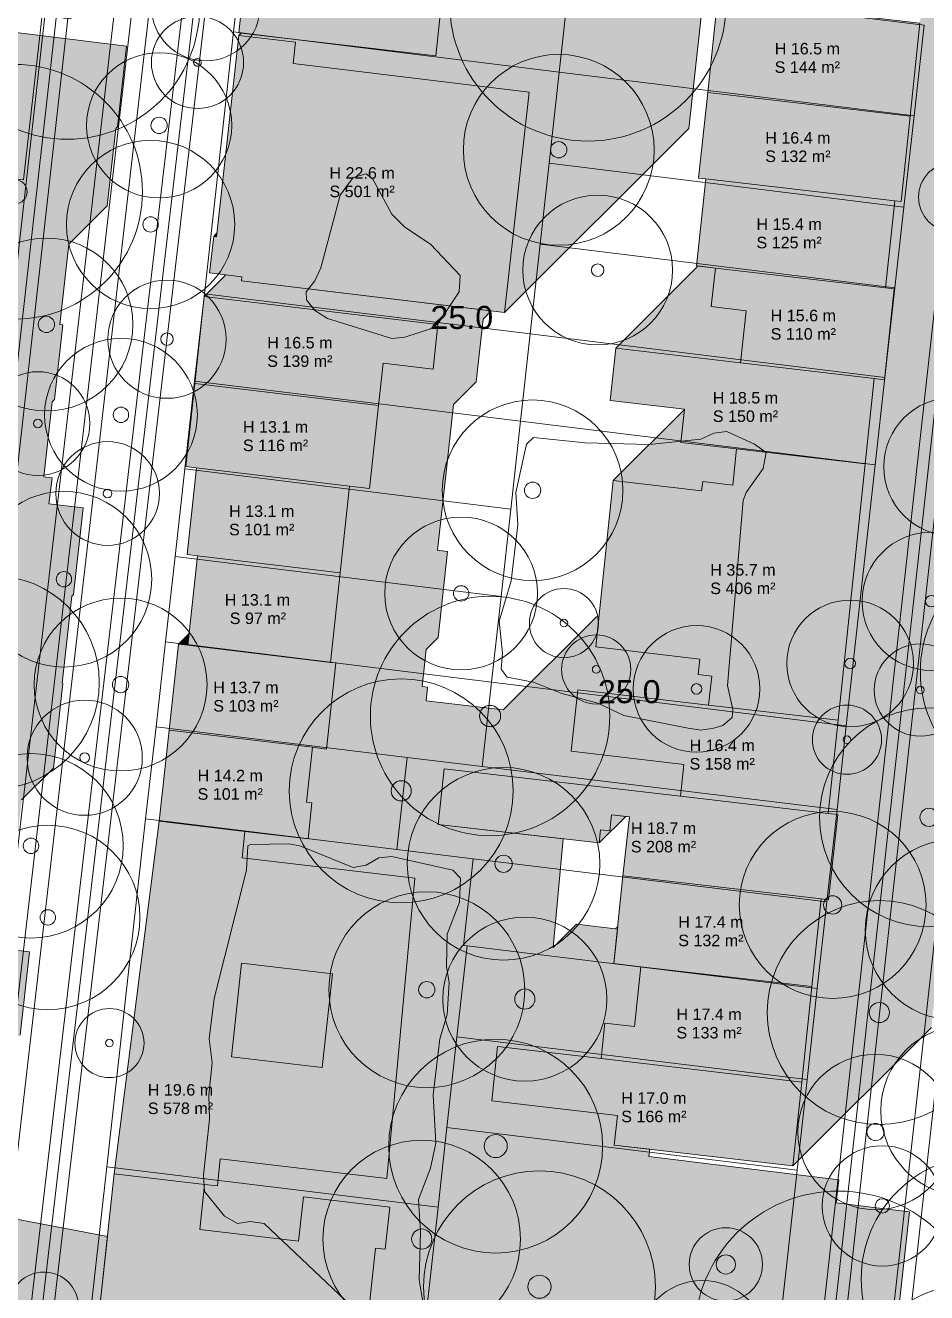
# Model space of a CAD drawing. Header units: metres. Extents: x -8 to 1190, y -11 to 1223.
# Drawn here: x 358.8 to 437, y 200 to 310 of the extents above; entities that cross this region are included whole.
import ezdxf

# ---------------------------------------------------------------- set-up
doc = ezdxf.new("R2010")
doc.units = ezdxf.units.M
doc.header["$MEASUREMENT"] = 0
for name, color, linetype, lineweight, true_color in [('TPX_BUILDING_AREAS_TEXT', 7, 'CONTINUOUS', 0, 0x000000), ('TPX_BUILDING_HEIGHTS_TEXT', 7, 'CONTINUOUS', 0, 0x000000), ('TPX_BUILDINGS', 7, 'CONTINUOUS', 0, 0x000000), ('TPX_BUILDINGS_HATCH', 7, 'CONTINUOUS', 0, 0xf0f0f0), ('TPX_BUILDINGS_SHADOWS_HATCH', 7, 'CONTINUOUS', 0, 0x000000), ('TPX_BUILDINGS_SHADOWS_OUTLINES', 7, 'CONTINUOUS', 0, 0x000000), ('TPX_CADASTRES', 7, 'CONTINUOUS', 0, 0x646464), ('TPX_CONTOUR_LINES_5M', 7, 'CONTINUOUS', 0, 0x969696), ('TPX_CONTOUR_LINES_5M_TEXT', 7, 'CONTINUOUS', 0, 0x000000), ('TPX_ROADS_AXES', 7, 'CONTINUOUS', 0, 0x323232), ('TPX_ROADS_CONTOURS', 7, 'CONTINUOUS', 0, 0x646464), ('TPX_VEGETATION_TREES_INDIVIDUAL', 7, 'CONTINUOUS', 0, 0x136734)]:
    doc.layers.add(name, color=color, linetype=linetype, lineweight=lineweight, true_color=true_color)
doc.styles.add('TPX_TEXTE', font='arial.ttf')

# ---------------------------------------------------------------- blocks, each defined once
blk = doc.blocks.new('TREETR007_CR075')
at = {"layer": 'TPX_VEGETATION_TREES_INDIVIDUAL'}
for radius in [7.5, 0.708]:
    blk.add_circle((0, 0, 0.04), radius, dxfattribs=at)
blk = doc.blocks.new('TREETR007_CR078')
at = {"layer": 'TPX_VEGETATION_TREES_INDIVIDUAL'}
for radius in [7.84, 0.708]:
    blk.add_circle((0, 0, 0.04), radius, dxfattribs=at)
blk = doc.blocks.new('TREETR008_CR056')
at = {"layer": 'TPX_VEGETATION_TREES_INDIVIDUAL'}
for radius in [5.63, 0.833]:
    blk.add_circle((0, 0, 0.04), radius, dxfattribs=at)
blk = doc.blocks.new('TREETR003_CR030')
at = {"layer": 'TPX_VEGETATION_TREES_INDIVIDUAL'}
for radius in [3, 0.333]:
    blk.add_circle((0, 0, 0.04), radius, dxfattribs=at)
blk = doc.blocks.new('TREETR005_CR065')
at = {"layer": 'TPX_VEGETATION_TREES_INDIVIDUAL'}
for radius in [6.5, 0.542]:
    blk.add_circle((0, 0, 0.04), radius, dxfattribs=at)
blk = doc.blocks.new('TREETR007_CR073')
at = {"layer": 'TPX_VEGETATION_TREES_INDIVIDUAL'}
for radius in [7.3, 0.667]:
    blk.add_circle((0, 0, 0.04), radius, dxfattribs=at)
blk = doc.blocks.new('TREETR009_CR104')
at = {"layer": 'TPX_VEGETATION_TREES_INDIVIDUAL'}
for radius in [10.39, 0.917]:
    blk.add_circle((0, 0, 0.04), radius, dxfattribs=at)
blk = doc.blocks.new('TREETR007_CR085')
at = {"layer": 'TPX_VEGETATION_TREES_INDIVIDUAL'}
for radius in [8.5, 0.708]:
    blk.add_circle((0, 0, 0.04), radius, dxfattribs=at)
blk = doc.blocks.new('TREETR008_CR081')
at = {"layer": 'TPX_VEGETATION_TREES_INDIVIDUAL'}
for radius in [8.11, 0.792]:
    blk.add_circle((0, 0, 0.04), radius, dxfattribs=at)
blk = doc.blocks.new('TREETR007_CR076')
at = {"layer": 'TPX_VEGETATION_TREES_INDIVIDUAL'}
for radius in [7.62, 0.667]:
    blk.add_circle((0, 0, 0.04), radius, dxfattribs=at)
blk = doc.blocks.new('TREETR006_CR052')
at = {"layer": 'TPX_VEGETATION_TREES_INDIVIDUAL'}
for radius in [5.22, 0.625]:
    blk.add_circle((0, 0, 0.04), radius, dxfattribs=at)
blk = doc.blocks.new('TREETR008_CR084')
at = {"layer": 'TPX_VEGETATION_TREES_INDIVIDUAL'}
for radius in [8.36, 0.75]:
    blk.add_circle((0, 0, 0.04), radius, dxfattribs=at)
blk = doc.blocks.new('TREETR004_CR045')
at = {"layer": 'TPX_VEGETATION_TREES_INDIVIDUAL'}
for radius in [4.5, 0.375]:
    blk.add_circle((0, 0, 0.04), radius, dxfattribs=at)
blk = doc.blocks.new('TREETR008_CR074')
at = {"layer": 'TPX_VEGETATION_TREES_INDIVIDUAL'}
for radius in [7.42, 0.792]:
    blk.add_circle((0, 0, 0.04), radius, dxfattribs=at)
blk = doc.blocks.new('TREETR008_CR032')
at = {"layer": 'TPX_VEGETATION_TREES_INDIVIDUAL'}
for radius in [3.18, 0.833]:
    blk.add_circle((0, 0, 0.04), radius, dxfattribs=at)
blk = doc.blocks.new('TREETR005_CR060')
at = {"layer": 'TPX_VEGETATION_TREES_INDIVIDUAL'}
for radius in [6, 0.5]:
    blk.add_circle((0, 0, 0.04), radius, dxfattribs=at)
blk = doc.blocks.new('TREETR008_CR095')
at = {"layer": 'TPX_VEGETATION_TREES_INDIVIDUAL'}
for radius in [9.5, 0.792]:
    blk.add_circle((0, 0, 0.04), radius, dxfattribs=at)
blk = doc.blocks.new('TREETR010_CR111')
at = {"layer": 'TPX_VEGETATION_TREES_INDIVIDUAL'}
for radius in [11.05, 1.04]:
    blk.add_circle((0, 0, 0.04), radius, dxfattribs=at)
blk = doc.blocks.new('TREETR009_CR071')
at = {"layer": 'TPX_VEGETATION_TREES_INDIVIDUAL'}
for radius in [7.12, 0.875]:
    blk.add_circle((0, 0, 0.04), radius, dxfattribs=at)
blk = doc.blocks.new('TREETR005_CR055')
at = {"layer": 'TPX_VEGETATION_TREES_INDIVIDUAL'}
for radius in [5.5, 0.458]:
    blk.add_circle((0, 0, 0.04), radius, dxfattribs=at)
blk = doc.blocks.new('TREETR003_CR040')
at = {"layer": 'TPX_VEGETATION_TREES_INDIVIDUAL'}
for radius in [4, 0.333]:
    blk.add_circle((0, 0, 0.04), radius, dxfattribs=at)
blk = doc.blocks.new('TREETR011_CR125')
at = {"layer": 'TPX_VEGETATION_TREES_INDIVIDUAL'}
for radius in [12.48, 1.08]:
    blk.add_circle((0, 0, 0.04), radius, dxfattribs=at)
blk = doc.blocks.new('TREETR007_CR083')
at = {"layer": 'TPX_VEGETATION_TREES_INDIVIDUAL'}
for radius in [8.28, 0.708]:
    blk.add_circle((0, 0, 0.04), radius, dxfattribs=at)
blk = doc.blocks.new('TREETR009_CR097')
at = {"layer": 'TPX_VEGETATION_TREES_INDIVIDUAL'}
for radius in [9.72, 0.875]:
    blk.add_circle((0, 0, 0.04), radius, dxfattribs=at)
blk = doc.blocks.new('TREETR005_CR047')
at = {"layer": 'TPX_VEGETATION_TREES_INDIVIDUAL'}
for radius in [4.71, 0.458]:
    blk.add_circle((0, 0, 0.04), radius, dxfattribs=at)
blk = doc.blocks.new('TREETR007_CR066')
at = {"layer": 'TPX_VEGETATION_TREES_INDIVIDUAL'}
for radius in [6.63, 0.667]:
    blk.add_circle((0, 0, 0.04), radius, dxfattribs=at)
blk = doc.blocks.new('TREETR010_CR120')
at = {"layer": 'TPX_VEGETATION_TREES_INDIVIDUAL'}
for radius in [12, 1]:
    blk.add_circle((0, 0, 0.04), radius, dxfattribs=at)
blk = doc.blocks.new('TREETR010_CR115')
at = {"layer": 'TPX_VEGETATION_TREES_INDIVIDUAL'}
for radius in [11.49, 1.04]:
    blk.add_circle((0, 0, 0.04), radius, dxfattribs=at)
blk = doc.blocks.new('TREETR007_CR080')
at = {"layer": 'TPX_VEGETATION_TREES_INDIVIDUAL'}
for radius in [8, 0.667]:
    blk.add_circle((0, 0, 0.04), radius, dxfattribs=at)
blk = doc.blocks.new('TREETR004_CR050')
at = {"layer": 'TPX_VEGETATION_TREES_INDIVIDUAL'}
for radius in [5, 0.417]:
    blk.add_circle((0, 0, 0.04), radius, dxfattribs=at)
blk = doc.blocks.new('TREETR010_CR093')
at = {"layer": 'TPX_VEGETATION_TREES_INDIVIDUAL'}
for radius in [9.28, 1]:
    blk.add_circle((0, 0, 0.04), radius, dxfattribs=at)
blk = doc.blocks.new('TREETR007_CR063')
at = {"layer": 'TPX_VEGETATION_TREES_INDIVIDUAL'}
for radius in [6.3, 0.708]:
    blk.add_circle((0, 0, 0.04), radius, dxfattribs=at)
blk = doc.blocks.new('TREETR010_CR101')
at = {"layer": 'TPX_VEGETATION_TREES_INDIVIDUAL'}
for radius in [10.06, 1]:
    blk.add_circle((0, 0, 0.04), radius, dxfattribs=at)
blk = doc.blocks.new('TREETR009_CR110')
at = {"layer": 'TPX_VEGETATION_TREES_INDIVIDUAL'}
for radius in [11, 0.917]:
    blk.add_circle((0, 0, 0.04), radius, dxfattribs=at)
blk = doc.blocks.new('TREETR008_CR093')
at = {"layer": 'TPX_VEGETATION_TREES_INDIVIDUAL'}
for radius in [9.27, 0.792]:
    blk.add_circle((0, 0, 0.04), radius, dxfattribs=at)
blk = doc.blocks.new('TREETR008_CR067')
at = {"layer": 'TPX_VEGETATION_TREES_INDIVIDUAL'}
for radius in [6.74, 0.75]:
    blk.add_circle((0, 0, 0.04), radius, dxfattribs=at)
blk = doc.blocks.new('TREETR009_CR107')
at = {"layer": 'TPX_VEGETATION_TREES_INDIVIDUAL'}
for radius in [10.71, 0.917]:
    blk.add_circle((0, 0, 0.04), radius, dxfattribs=at)
blk = doc.blocks.new('TREETR009_CR086')
at = {"layer": 'TPX_VEGETATION_TREES_INDIVIDUAL'}
for radius in [8.57, 0.875]:
    blk.add_circle((0, 0, 0.04), radius, dxfattribs=at)
blk = doc.blocks.new('TREETR005_CR051')
at = {"layer": 'TPX_VEGETATION_TREES_INDIVIDUAL'}
for radius in [5.13, 0.542]:
    blk.add_circle((0, 0, 0.04), radius, dxfattribs=at)

msp = doc.modelspace()

# ---------------------------------------------------------------- hatches: boundary and pattern name
at = {"layer": 'TPX_BUILDINGS_HATCH'}
for points in [[(378.1, 316.98), (377.3, 309.35), (394.38, 307.36), (395.18, 314.99), (393.26, 315.21), (378.1, 316.98)], [(418.83, 312.23), (417.98, 304.15), (435.55, 302.11), (436.39, 310.19), (419.45, 312.16), (418.83, 312.23)], [(375.11, 291.68), (374.75, 288.51), (377.55, 288.17), (377.51, 287.83), (400.35, 285.06), (402.47, 304.19), (382.01, 306.67), (382.21, 308.52), (377.29, 309.12), (375.35, 291.65), (375.11, 291.68)], [(417.98, 304.15), (417.19, 296.74), (417.81, 296.67), (434.21, 294.77), (434.76, 294.7), (435.55, 302.11), (417.98, 304.15)], [(417.81, 296.67), (417.01, 289.12), (418.64, 288.93), (433.4, 287.22), (434.21, 294.77), (417.81, 296.67)], [(418.64, 288.93), (418.28, 285.58), (421.31, 285.22), (420.83, 280.69), (432.43, 279.34), (433.31, 279.24), (434.15, 287.12), (433.4, 287.22), (418.64, 288.93)], [(374.29, 286.46), (373.46, 278.9), (389.41, 276.99), (389.8, 280.68), (394.15, 280.15), (394.57, 284.02), (374.29, 286.46)], [(410, 281.96), (409.52, 277.43), (415.96, 276.68), (415.65, 273.79), (420.47, 273.23), (431.65, 271.93), (432.43, 279.34), (420.83, 280.69), (410, 281.96)], [(373.46, 278.9), (372.68, 271.7), (373.61, 271.58), (386.89, 269.99), (388.62, 269.78), (389.41, 276.99), (373.46, 278.9)], [(409.77, 270.48), (408.26, 256.04), (417.28, 254.99), (417.14, 253.64), (418.33, 253.5), (418.06, 251), (429.3, 249.69), (431.65, 271.93), (420.47, 273.23), (420.15, 270.08), (417.54, 270.39), (417.45, 269.58), (409.77, 270.48)], [(373.61, 271.58), (372.79, 264.07), (373.71, 263.95), (386.07, 262.47), (386.89, 269.99), (373.61, 271.58)], [(373.71, 263.95), (372.87, 256.19), (385.23, 254.7), (386.07, 262.47), (373.71, 263.95)], [(372.04, 256.29), (371.23, 248.81), (383.67, 247.33), (384.89, 247.18), (385.71, 254.66), (385.23, 254.7), (372.87, 256.19), (372.04, 256.29)], [(406.71, 252.31), (406.14, 246.99), (415.91, 245.85), (415.62, 243.08), (428.44, 241.59), (429.3, 249.69), (418.06, 251), (406.71, 252.31)], [(371.23, 248.81), (370.38, 240.91), (377.82, 240.03), (383.29, 239.38), (383.63, 242.51), (383.15, 242.57), (383.67, 247.33), (371.23, 248.81)], [(395.12, 245.45), (394.6, 240.64), (408.55, 239.03), (408.66, 240.17), (409.47, 240.07), (409.62, 241.48), (411.18, 241.31), (410.62, 236.17), (427.81, 234.18), (428.46, 234.1), (429.26, 241.49), (428.44, 241.59), (415.62, 243.08), (395.12, 245.45)], [(410.62, 236.17), (409.83, 228.57), (412.17, 228.29), (427.01, 226.57), (427.81, 234.18), (410.62, 236.17)], [(409.04, 223.4), (408.72, 220.31), (426.14, 218.27), (427.01, 226.57), (412.17, 228.29), (411.62, 223.1), (409.04, 223.4)], [(399.74, 221.35), (399.25, 216.65), (410.15, 215.38), (409.87, 212.8), (425.37, 211), (426.14, 218.27), (408.72, 220.31), (399.74, 221.35)], [(366.48, 210.32), (363.93, 186.76), (372.57, 185.72), (373.16, 191.18), (379.97, 190.37), (379.37, 184.9), (388.72, 183.79), (390.38, 199.1), (388.65, 199.3), (389.15, 203.87), (389.98, 203.76), (390.39, 207.42), (382.89, 208.31), (382.47, 204.47), (373.89, 205.49), (374.32, 209.39), (366.48, 210.32)]]:
    msp.add_hatch(color=256, dxfattribs=at).paths.add_polyline_path(points)
h = msp.add_hatch(color=256, dxfattribs=at)
h.paths.add_polyline_path([(370.38, 240.91), (366.48, 210.32), (374.32, 209.39), (375.43, 209.26), (375.68, 211.6), (390.12, 209.9), (392.55, 235.98), (377.57, 237.75), (377.82, 240.03), (370.38, 240.91)])
h.paths.add_polyline_path([(376.64, 220.48), (377.53, 228.6), (385.42, 227.66), (384.53, 219.54), (376.64, 220.48)], flags=16)
at = {"layer": 'TPX_BUILDINGS_SHADOWS_HATCH'}
h = msp.add_hatch(color=256, dxfattribs=at)
h.paths.add_polyline_path([(232.95, 157.65), (218.38, 143.08), (232.11, 141.49), (230.52, 126.32), (225.95, 126.85), (226.55, 124.17), (228.08, 123.99), (226.88, 112.51), (225.55, 99.78), (224.51, 99.91), (223.19, 97.76), (226.89, 97.34), (225.38, 82.89), (227.68, 85.18), (229.44, 100.42), (231.52, 100.15), (232.27, 106.66), (237.83, 105.96), (236.29, 92.64), (237.44, 92.49), (239.27, 108.31), (253.05, 106.56), (251.19, 90.57), (251.76, 90.5), (252.85, 99.85), (260.92, 98.82), (267.24, 98.02), (266.2, 88.99), (267.41, 88.84), (267.4, 88.72), (268.8, 88.54), (269.2, 91.93), (268.66, 91.99), (269.23, 96.91), (269.96, 96.81), (270.41, 100.64), (269.3, 100.78), (269.75, 104.69), (282.44, 103.09), (281.97, 99.06), (281.3, 99.15), (280.85, 95.3), (281.51, 95.21), (280.92, 90.15), (280.31, 90.22), (279.99, 87.45), (281.94, 87.2), (283.96, 86.94), (284.35, 90.38), (283.4, 90.5), (283.97, 95.35), (284.61, 95.27), (285.01, 98.76), (284.68, 98.8), (285.17, 103.03), (297.25, 101.5), (295.79, 88.85), (295.53, 88.88), (295.08, 85.02), (295.68, 84.94), (297.27, 98.68), (306.19, 97.55), (306.61, 101.2), (325.03, 98.85), (324.75, 96.43), (330.46, 95.69), (330.85, 99.03), (325.6, 99.69), (326.17, 104.53), (318.61, 105.49), (318.78, 106.99), (318.26, 107.05), (317.74, 108.01), (317.33, 108.06), (317.64, 110.76), (317.55, 110.77), (317.66, 110.88), (317.67, 111), (317.19, 111.05), (317.11, 110.34), (315.93, 109.55), (314.34, 109.75), (314.53, 111.38), (313.8, 111.48), (313.89, 112.29), (309.02, 112.92), (308.28, 106.59), (307.52, 105.35), (302.39, 105.99), (304.55, 124.68), (301.68, 125.05), (301.6, 124.34), (294.98, 125.19), (294.74, 123.03), (295.17, 122.98), (294.43, 116.6), (300.61, 115.81), (299.59, 107.03), (277.02, 109.89), (277.29, 112.23), (276.28, 111.22), (274.82, 111.41), (274.87, 111.91), (273.02, 112.14), (272, 113.98), (272.66, 119.69), (270.33, 119.99), (269.64, 113.97), (267.4, 111.71), (265.62, 111.75), (264.8, 113.38), (265.06, 119.94), (262.71, 120.24), (262.11, 115.07), (259.83, 115.36), (259.73, 114.54), (258.39, 113.33), (256.15, 113.61), (254.66, 115.45), (253.44, 114.4), (250.65, 114.76), (249.56, 116.43), (249.84, 118.88), (242.46, 111.5), (242.12, 111.55), (242.24, 112.68), (238.84, 113.07), (240.9, 115.13), (241.62, 122.04), (242.23, 122.64), (242.35, 123.71), (239.29, 124.1), (238.72, 119.13), (232.61, 119.92), (233.18, 124.8), (232.17, 124.93), (233.68, 137.96), (240.79, 137.06), (249.24, 135.99), (256.93, 135.01), (264.32, 134.07), (271.85, 133.11), (279.59, 132.13), (279.85, 134.38), (280.79, 135.55), (302.57, 132.78), (311.19, 131.68), (310.95, 129.58), (319.69, 128.48), (319.58, 127.55), (328.09, 126.46), (329.78, 126.25), (329.66, 125.24), (339.17, 124.03), (335.77, 95.02), (332.84, 69.72), (338.01, 74.88), (340.93, 100.19), (350.83, 110.09), (354.23, 139.09), (344.72, 140.3), (344.84, 141.31), (343.15, 141.52), (340.96, 139.33), (332.45, 140.41), (332.02, 139.99), (332.14, 140.93), (325.79, 141.73), (326.15, 144.79), (326.39, 146.88), (321.42, 147.52), (321.59, 149.02), (321.11, 149.08), (321.45, 152.22), (319.51, 152.46), (321.73, 154.69), (322.49, 161.54), (327.79, 160.91), (328.14, 164.06), (325.05, 164.44), (326.1, 173.93), (323.93, 174.19), (325.22, 185.84), (345.58, 181.96), (345.54, 181.62), (344.44, 171.62), (339.53, 172.22), (338.96, 167.09), (340.03, 165.96), (339.8, 163.92), (338.61, 163.09), (338.02, 157.75), (343, 157.14), (341.83, 146.55), (359.16, 163.88), (360.87, 180.19), (360.51, 180.24), (361.05, 185.18), (362.29, 186.41), (362.52, 188.44), (361.9, 189.09), (364.45, 191.64), (365.89, 204.86), (351.15, 207.67), (351.28, 208.87), (357.3, 214.88), (358.1, 222.15), (358.31, 222.36), (359.11, 229.58), (357.25, 229.81), (357.84, 235.11), (357.59, 235.14), (358.44, 242.76), (361.2, 245.52), (362.02, 252.88), (361.96, 252.89), (362.79, 260.44), (362.93, 260.58), (363.77, 268.11), (360.8, 268.47), (361.09, 270.73), (360.36, 270.82), (361.08, 277.32), (361.29, 277.53), (362.01, 283.99), (361.76, 284.02), (362.54, 291), (365.86, 294.32), (366.61, 301.04), (366.75, 301.18), (367.53, 308.19), (356.8, 309.51), (370.64, 323.35), (371.06, 326.75), (373.95, 329.65), (375.02, 338.55), (372.52, 338.87), (373.26, 344.96), (372.28, 345.09), (372.7, 348.67), (373.06, 349.02), (373.77, 355.05), (376.03, 357.31), (378.73, 379.94), (367.45, 381.39), (361.13, 375.06), (360.18, 375.18), (360.82, 380.56), (348.03, 382.14), (341.65, 375.76), (341.88, 377.63), (335.5, 378.47), (335.72, 380.33), (328.29, 381.31), (321.46, 382.21), (321.49, 382.44), (319.93, 382.65), (320.74, 383.46), (320.98, 385.49), (309.33, 386.94), (285.33, 389.91), (279.19, 383.78), (249.36, 387.58), (242.07, 380.3), (271.91, 376.49), (301.94, 372.54), (301.77, 371.12), (309.19, 370.14), (316.2, 369.22), (323.63, 368.24), (323.51, 367.25), (330.56, 366.32), (328.93, 352.7), (331, 354.77), (330.17, 354.88), (331.88, 369.21), (334.95, 368.82), (346.23, 367.38), (352.68, 366.61), (363.95, 365.16), (361.25, 342.53), (360.54, 336.51), (359.87, 330.9), (338.27, 333.66), (338.93, 339.26), (336.34, 339.59), (336.42, 340.27), (334.27, 340.54), (334.75, 344.63), (336.91, 344.35), (337.06, 345.62), (333.81, 346.04), (334.18, 349.14), (334.8, 354.29), (333.04, 354.51), (332.17, 354.62), (329.08, 351.53), (323.3, 352.29), (303.36, 332.35), (313.14, 331.06), (313.2, 331.52), (312.66, 332.11), (312.34, 332.84), (312.27, 334.03), (312.53, 334.8), (313.01, 335.44), (313.65, 335.91), (314.39, 336.18), (314.49, 336.94), (326.65, 335.33), (325.85, 328.66), (353.32, 325.02), (352.58, 318.93), (355.08, 318.6), (354.01, 309.71), (351.51, 310.04), (350.7, 303.41), (340.53, 304.75), (335.23, 299.45), (356.21, 296.88), (355.44, 289.86), (354.69, 283.15), (353.88, 275.86), (353.16, 269.41), (352.41, 262.59), (352.89, 262.53), (352.05, 255.97), (351.67, 256.02), (350.84, 248.49), (350, 240.86), (349.18, 233.5), (348.29, 225.57), (347.44, 217.91), (346.64, 210.69), (345.84, 203.42), (344.43, 190.75), (332.42, 193.03), (327.19, 187.81), (327.61, 190.94), (319.94, 192.38), (318.24, 192.69), (318.55, 195.67), (307.05, 197.86), (302.8, 193.61), (301.41, 193.77), (297.21, 189.58), (297.51, 192.47), (302.39, 197.35), (302.54, 198.72), (292.76, 200.59), (293.62, 208.34), (288.03, 208.99), (288.68, 214.54), (294.35, 220.22), (294.86, 224.61), (294.67, 224.63), (295.57, 233.46), (288.2, 234.38), (288.67, 238.85), (291.2, 259.87), (290.99, 259.9), (293.76, 282.95), (293.96, 284.57), (288.88, 285.23), (295.24, 291.6), (297.59, 311.14), (289.65, 312.19), (298.82, 321.36), (300.1, 332.01), (299.21, 333.45), (298.26, 333.58), (298.43, 334.98), (314.67, 351.22), (314.75, 351.87), (314.12, 351.95), (314.68, 356.59), (312.27, 356.91), (311.47, 350.28), (309.46, 350.54), (308.98, 346.56), (306.39, 346.89), (306.55, 348.28), (300.51, 349.07), (301.29, 355.53), (299.92, 355.71), (300.87, 363.59), (294.11, 364.48), (293.05, 355.6), (299.8, 354.71), (298.76, 346), (295.29, 346.45), (294.2, 337.41), (295.51, 337.24), (294.8, 331.35), (282.51, 332.98), (283.25, 339.05), (277.57, 339.79), (275.9, 338.57), (274.56, 338.75), (274.24, 339.6), (275.87, 341.24), (276.26, 344.5), (268.61, 345.51), (269.83, 355.65), (283.09, 353.9), (284.4, 364.72), (279.54, 365.36), (270.83, 356.65), (271.1, 358.9), (270.27, 359.01), (270.53, 359.27), (271.34, 365.98), (271.75, 366.38), (270.7, 366.52), (271.01, 369.06), (261.96, 370.25), (261.04, 362.63), (260.1, 354.73), (259.29, 348.03), (255.31, 348.55), (255.21, 347.79), (259.44, 347.24), (258.44, 338.95), (260.06, 338.73), (259.83, 336.82), (265, 336.14), (264.2, 329.57), (248.36, 331.66), (247.74, 326.57), (249.12, 326.39), (249.74, 326.93), (259.45, 325.65), (259.99, 324.18), (261.33, 324), (263.01, 325.22), (272.86, 323.93), (273.71, 324.62), (274.12, 328.04), (284.62, 326.66), (283.7, 319.01), (284.64, 318.89), (285.53, 317.44), (284.25, 306.79), (282.25, 307.06), (281.86, 306.67), (280.79, 306.81), (280.84, 307.24), (274.3, 308.1), (275.06, 314.33), (268.54, 315.18), (267.86, 309.53), (267.34, 308.95), (266.11, 298.7), (266.89, 297.82), (266.22, 292.24), (272.3, 291.44), (273.08, 297.89), (283.02, 296.57), (280.67, 277.03), (285.75, 276.37), (285.56, 274.74), (282.79, 251.7), (282.99, 251.67), (280.47, 230.64), (277.59, 203.36), (252.65, 208.02), (256.45, 239.55), (257, 239.48), (257.08, 240.18), (256.99, 240.09), (254.84, 240.37), (255.2, 243.34), (254.46, 243.44), (257.89, 246.87), (258.85, 254.84), (260.81, 254.59), (261.47, 260.05), (257.46, 260.57), (257.69, 260.8), (258.25, 265.46), (253.79, 266.05), (254.34, 270.66), (254.41, 270.73), (254.52, 271.66), (260.34, 277.48), (261.07, 283.54), (261.19, 283.65), (259.59, 283.87), (259.09, 285.31), (255.73, 285.75), (255.67, 285.31), (254.71, 284.58), (244.76, 285.88), (244.43, 286.42), (243.18, 286.58), (242.59, 281.68), (253.17, 280.28), (252.69, 276.28), (250.68, 276.54), (250.21, 272.68), (249.88, 272.72), (249.1, 266.24), (245.65, 266.69), (245, 261.33), (244.42, 256.4), (248.64, 255.84), (248.07, 251.19), (243.26, 251.81), (242.91, 248.89), (252.08, 247.68), (251.17, 240.16), (244.11, 241.08), (243.23, 233.72), (245.3, 233.45), (244.38, 225.75), (245.73, 225.57), (244.7, 217.03), (243.82, 209.68), (228.99, 212.35), (221.87, 205.23), (236.72, 202.34), (236.68, 201.36), (260.81, 198.35), (259.73, 189.07), (282.64, 186.42), (283.4, 193.6), (291.78, 191.81), (290.89, 183.31), (282.42, 184.28), (282.64, 186.41), (281.61, 176.56), (278.55, 176.91), (276.72, 176.22), (276.32, 176.27), (275.97, 172.96), (276.85, 172.86), (276.02, 164.95), (277.53, 163.92), (280.35, 163.59), (281.32, 172.81), (285.98, 172.28), (286.7, 179.07), (290.46, 178.63), (293.05, 178.33), (293.7, 184.52), (297.56, 184.07), (297.41, 182.67), (300.64, 182.31), (300.59, 181.81), (304.02, 181.41), (303.29, 174.49), (305.68, 174.21), (305.23, 169.94), (309.8, 169.4), (310.05, 171.86), (313.46, 171.46), (313.47, 171.63), (321.09, 170.74), (319.14, 152.1), (311.52, 152.99), (303.55, 153.9), (303.29, 151.46), (297.39, 152.14), (290.14, 144.9), (284.55, 145.61), (284.58, 145.84), (277.54, 146.73), (277.61, 147.36), (270.35, 148.28), (270.36, 148.44), (262.68, 149.42), (261.83, 148.58), (253.38, 149.64), (253.1, 149.36), (246.07, 150.25), (246.68, 156.06), (232.95, 157.65)])
h.paths.add_polyline_path([(261.77, 326.3), (261.92, 328.47), (267.49, 328.04), (267.42, 326.97), (265.7, 327.09), (265.63, 326.01), (261.77, 326.3)], flags=16)
h.paths.add_polyline_path([(268.63, 329.27), (272.13, 330.09), (273.07, 326.1), (269.57, 325.28), (268.63, 329.27)], flags=16)
h.paths.add_polyline_path([(306.62, 181.51), (307.63, 189.12), (315.27, 187.71), (322.94, 186.28), (322.02, 179.3), (314.3, 180.41), (306.62, 181.51)], flags=16)
for points in [[(397.71, 376.48), (383.43, 362.19), (410.83, 359.01), (410.87, 359.39), (417, 358.67), (415.39, 343.32), (422.39, 350.32), (422.64, 352.69), (417.2, 353.33), (417.82, 359.18), (427.42, 358.06), (427.33, 357.17), (441.17, 355.56), (440.38, 348), (439.58, 340.42), (438.76, 332.66), (437.96, 325.1), (437.19, 317.76), (436.39, 310.19), (435.55, 302.11), (434.76, 294.7), (434.21, 294.77), (433.4, 287.22), (434.15, 287.12), (433.31, 279.24), (432.43, 279.34), (431.65, 271.93), (429.3, 249.69), (428.44, 241.59), (429.26, 241.49), (428.46, 234.1), (427.81, 234.18), (427.01, 226.57), (426.14, 218.27), (425.37, 211), (437.39, 223.02), (438.16, 230.3), (438.44, 230.58), (439.31, 238.87), (440.03, 245.67), (441.68, 247.33), (442.48, 254.72), (440.23, 254.98), (440.89, 261.28), (454.54, 274.93), (456.89, 297.17), (445.72, 298.48), (445.16, 297.91), (445.18, 298.15), (444.3, 298.27), (445.02, 304.97), (446.35, 306.3), (447.15, 313.71), (447.22, 313.78), (448.06, 321.86), (448.62, 322.43), (449.42, 329.99), (447.99, 330.16), (448.57, 335.71), (449.14, 336.27), (449.94, 343.84), (450.08, 343.98), (450.89, 351.73), (449.39, 351.9), (450, 357.62), (447.87, 357.87), (448.39, 362.77), (434.54, 364.38), (434.63, 365.27), (425.04, 366.39), (423.97, 365.32), (424, 365.67), (423.22, 365.76), (424.45, 366.99), (425.11, 373.29), (397.71, 376.48)], [(377.49, 309.32), (377.29, 309.12), (382.21, 308.52), (382.01, 306.67), (402.47, 304.19), (400.35, 285.06), (416.33, 301.04), (417.96, 315.76), (417.27, 316.7), (415.3, 316.92), (414.55, 316.32), (411.25, 316.7), (411.68, 320.73), (420.28, 319.73), (421.05, 327.07), (421.41, 330.46), (411.91, 320.96), (405.88, 321.69), (406.35, 326.16), (404.43, 326.39), (405.07, 327.02), (405.87, 334.59), (409.04, 337.76), (409.38, 340.96), (407.34, 341.19), (410.09, 343.94), (409.25, 344.04), (410.16, 352.71), (407.44, 353.02), (407.1, 349.83), (407.91, 349.74), (406.96, 340.82), (399.12, 341.73), (399.78, 347.92), (397.18, 348.23), (397.29, 349.21), (395.67, 349.41), (394.75, 340.69), (383.35, 342.01), (381.07, 339.73), (395.66, 338.02), (394.87, 330.48), (398.49, 330.07), (398.15, 326.87), (394.53, 327.28), (394.07, 322.86), (393.26, 315.21), (395.18, 314.99), (394.38, 307.36), (377.49, 309.32)], [(375.39, 291.97), (375.11, 291.68), (375.35, 291.65), (375.39, 291.97)], [(365.43, 186.58), (361.08, 182.23), (372.75, 180.89), (372.67, 180.18), (376.3, 179.76), (375.49, 172.03), (370.76, 172.58), (370.4, 169.14), (370.79, 169.09), (369.57, 157.49), (368.72, 157.59), (368.45, 155.01), (373.13, 154.46), (372.27, 146.19), (392.35, 166.27), (395.67, 196.04), (397.93, 195.77), (398.18, 197.99), (415.42, 195.87), (415.19, 193.86), (421.29, 193.12), (421.56, 193.09), (415.76, 141.09), (429.69, 155.02), (435.49, 207.02), (435.22, 207.05), (429.12, 207.79), (429.35, 209.8), (412.88, 211.82), (412.95, 212.45), (409.87, 212.8), (410.15, 215.38), (399.25, 216.65), (399.74, 221.35), (408.72, 220.31), (409.04, 223.4), (411.62, 223.1), (412.17, 228.29), (409.83, 228.57), (410.17, 231.77), (409.98, 231.59), (406.58, 231.99), (404.56, 229.97), (405.44, 239.39), (394.6, 240.64), (395.12, 245.45), (415.62, 243.08), (415.91, 245.85), (406.14, 246.99), (406.71, 252.31), (418.06, 251), (418.33, 253.5), (417.14, 253.64), (417.28, 254.99), (408.26, 256.04), (408.53, 258.65), (408.34, 258.67), (400.24, 250.57), (393.54, 251.36), (393.67, 252.55), (393.19, 252.61), (393.54, 255.83), (394.58, 256.87), (395.4, 264.34), (394.92, 264.39), (394.54, 264.43), (395.34, 271.74), (395.92, 277.08), (397.88, 279.05), (398.48, 284.49), (399.19, 285.2), (377.51, 287.83), (377.55, 288.17), (376.17, 288.34), (374.29, 286.46), (394.57, 284.02), (394.15, 280.15), (389.8, 280.68), (389.41, 276.99), (388.62, 269.78), (386.89, 269.99), (386.07, 262.47), (385.23, 254.7), (385.71, 254.66), (384.89, 247.18), (383.67, 247.33), (383.15, 242.57), (383.63, 242.51), (383.29, 239.38), (377.82, 240.03), (377.57, 237.75), (392.55, 235.98), (390.12, 209.9), (375.68, 211.6), (375.43, 209.26), (374.32, 209.39), (373.89, 205.49), (382.47, 204.47), (382.89, 208.31), (390.39, 207.42), (389.98, 203.76), (389.15, 203.87), (388.65, 199.3), (390.38, 199.1), (388.72, 183.79), (379.37, 184.9), (379.97, 190.37), (373.16, 191.18), (372.57, 185.72), (365.43, 186.58)], [(417.15, 289.11), (410, 281.96), (420.83, 280.69), (421.31, 285.22), (418.28, 285.58), (418.64, 288.93), (417.15, 289.11)], [(415.96, 276.66), (409.77, 270.48), (417.45, 269.58), (417.54, 270.39), (420.15, 270.08), (420.47, 273.23), (415.65, 273.79), (415.96, 276.66)], [(372.98, 257.22), (372.04, 256.29), (372.87, 256.19), (372.98, 257.22)], [(408.66, 240.17), (408.55, 239.03), (410.86, 241.34), (409.62, 241.48), (409.47, 240.07), (408.66, 240.17)], [(377.53, 228.6), (376.64, 220.48), (384.53, 219.54), (385.42, 227.66), (377.53, 228.6)]]:
    msp.add_hatch(color=256, dxfattribs=at).paths.add_polyline_path(points)

# ---------------------------------------------------------------- linework, layer by layer
at = {"layer": 'TPX_BUILDINGS', "elevation": 0.04}
for points in [[(378.1, 316.98), (377.3, 309.35), (394.38, 307.36), (395.18, 314.99), (393.26, 315.21)], [(418.83, 312.23), (417.98, 304.15), (435.55, 302.11), (436.39, 310.19), (419.45, 312.16)], [(375.11, 291.68), (374.75, 288.51), (377.55, 288.17), (377.51, 287.83), (400.35, 285.06), (402.47, 304.19), (382.01, 306.67), (382.21, 308.52), (377.29, 309.12), (375.35, 291.65)], [(417.98, 304.15), (417.19, 296.74), (417.81, 296.67), (434.21, 294.77), (434.76, 294.7), (435.55, 302.11)], [(417.81, 296.67), (417.01, 289.12), (418.64, 288.93), (433.4, 287.22), (434.21, 294.77)], [(418.64, 288.93), (418.28, 285.58), (421.31, 285.22), (420.83, 280.69), (432.43, 279.34), (433.31, 279.24), (434.15, 287.12), (433.4, 287.22)], [(374.29, 286.46), (373.46, 278.9), (389.41, 276.99), (389.8, 280.68), (394.15, 280.15), (394.57, 284.02)], [(410, 281.96), (409.52, 277.43), (415.96, 276.68), (415.65, 273.79), (420.47, 273.23), (431.65, 271.93), (432.43, 279.34), (420.83, 280.69)], [(373.46, 278.9), (372.68, 271.7), (373.61, 271.58), (386.89, 269.99), (388.62, 269.78), (389.41, 276.99)], [(409.77, 270.48), (408.26, 256.04), (417.28, 254.99), (417.14, 253.64), (418.33, 253.5), (418.06, 251), (429.3, 249.69), (431.65, 271.93), (420.47, 273.23), (420.15, 270.08), (417.54, 270.39), (417.45, 269.58)], [(373.61, 271.58), (372.79, 264.07), (373.71, 263.95), (386.07, 262.47), (386.89, 269.99)], [(373.71, 263.95), (372.87, 256.19), (385.23, 254.7), (386.07, 262.47)], [(372.04, 256.29), (371.23, 248.81), (383.67, 247.33), (384.89, 247.18), (385.71, 254.66), (385.23, 254.7), (372.87, 256.19)], [(406.71, 252.31), (406.14, 246.99), (415.91, 245.85), (415.62, 243.08), (428.44, 241.59), (429.3, 249.69), (418.06, 251)], [(371.23, 248.81), (370.38, 240.91), (377.82, 240.03), (383.29, 239.38), (383.63, 242.51), (383.15, 242.57), (383.67, 247.33)], [(395.12, 245.45), (394.6, 240.64), (408.55, 239.03), (408.66, 240.17), (409.47, 240.07), (409.62, 241.48), (411.18, 241.31), (410.62, 236.17), (427.81, 234.18), (428.46, 234.1), (429.26, 241.49), (428.44, 241.59), (415.62, 243.08)], [(370.38, 240.91), (366.48, 210.32), (374.32, 209.39), (375.43, 209.26), (375.68, 211.6), (390.12, 209.9), (392.55, 235.98), (377.57, 237.75), (377.82, 240.03)], [(410.62, 236.17), (409.83, 228.57), (412.17, 228.29), (427.01, 226.57), (427.81, 234.18)], [(376.64, 220.48), (377.53, 228.6), (385.42, 227.66), (384.53, 219.54)], [(409.04, 223.4), (408.72, 220.31), (426.14, 218.27), (427.01, 226.57), (412.17, 228.29), (411.62, 223.1)], [(399.74, 221.35), (399.25, 216.65), (410.15, 215.38), (409.87, 212.8), (425.37, 211), (426.14, 218.27), (408.72, 220.31)], [(366.48, 210.32), (363.93, 186.76), (372.57, 185.72), (373.16, 191.18), (379.97, 190.37), (379.37, 184.9), (388.72, 183.79), (390.38, 199.1), (388.65, 199.3), (389.15, 203.87), (389.98, 203.76), (390.39, 207.42), (382.89, 208.31), (382.47, 204.47), (373.89, 205.49), (374.32, 209.39)]]:
    msp.add_lwpolyline(points, close=True, dxfattribs=at)
at = {"layer": 'TPX_BUILDINGS_SHADOWS_OUTLINES', "elevation": 0.04}
for points in [[(395.18, 314.99), (394.38, 307.36), (377.49, 309.32), (377.29, 309.12), (382.21, 308.52), (382.01, 306.67), (402.47, 304.19), (400.35, 285.06), (416.33, 301.04), (417.96, 315.76)], [(436.39, 310.19), (435.55, 302.11), (434.76, 294.7), (434.21, 294.77), (433.4, 287.22), (434.15, 287.12), (433.31, 279.24), (432.43, 279.34), (431.65, 271.93), (429.3, 249.69), (428.44, 241.59), (429.26, 241.49), (428.46, 234.1), (427.81, 234.18), (427.01, 226.57), (426.14, 218.27), (425.37, 211), (437.39, 223.02)], [(358.44, 242.76), (361.2, 245.52), (362.02, 252.88), (361.96, 252.89), (362.79, 260.44), (362.93, 260.58), (363.77, 268.11), (360.8, 268.47), (361.09, 270.73), (360.36, 270.82), (361.08, 277.32), (361.29, 277.53), (362.01, 283.99), (361.76, 284.02), (362.54, 291), (365.86, 294.32), (366.61, 301.04), (366.75, 301.18), (367.53, 308.19), (356.8, 309.51)], [(429.69, 155.02), (435.49, 207.02), (435.22, 207.05), (429.12, 207.79), (429.35, 209.8), (412.88, 211.82), (412.95, 212.45), (409.87, 212.8), (410.15, 215.38), (399.25, 216.65), (399.74, 221.35), (408.72, 220.31), (409.04, 223.4), (411.62, 223.1), (412.17, 228.29), (409.83, 228.57), (410.17, 231.77), (409.98, 231.59), (406.58, 231.99), (404.56, 229.97), (405.44, 239.39), (394.6, 240.64), (395.12, 245.45), (415.62, 243.08), (415.91, 245.85), (406.14, 246.99), (406.71, 252.31), (418.06, 251), (418.33, 253.5), (417.14, 253.64), (417.28, 254.99), (408.26, 256.04), (408.53, 258.65), (408.34, 258.67), (400.24, 250.57), (393.54, 251.36), (393.67, 252.55), (393.19, 252.61), (393.54, 255.83), (394.58, 256.87), (395.4, 264.34), (394.92, 264.39), (394.54, 264.43), (395.34, 271.74), (395.92, 277.08), (397.88, 279.05), (398.48, 284.49), (399.19, 285.2), (377.51, 287.83), (377.55, 288.17), (376.17, 288.34), (374.29, 286.46), (394.57, 284.02), (394.15, 280.15), (389.8, 280.68), (389.41, 276.99), (388.62, 269.78), (386.89, 269.99), (386.07, 262.47), (385.23, 254.7), (385.71, 254.66), (384.89, 247.18), (383.67, 247.33), (383.15, 242.57), (383.63, 242.51), (383.29, 239.38), (377.82, 240.03), (377.57, 237.75), (392.55, 235.98), (390.12, 209.9), (375.68, 211.6), (375.43, 209.26), (374.32, 209.39), (373.89, 205.49), (382.47, 204.47), (382.89, 208.31), (390.39, 207.42), (389.98, 203.76), (389.15, 203.87), (388.65, 199.3)], [(358.31, 222.36), (359.11, 229.58), (357.25, 229.81)], [(341.83, 146.55), (359.16, 163.88), (360.87, 180.19), (360.51, 180.24), (361.05, 185.18), (362.29, 186.41), (362.52, 188.44), (361.9, 189.09), (364.45, 191.64), (365.89, 204.86), (351.15, 207.67)]]:
    msp.add_lwpolyline(points, dxfattribs=at)
for points in [[(375.39, 291.97), (375.11, 291.68), (375.35, 291.65)], [(417.15, 289.11), (410, 281.96), (420.83, 280.69), (421.31, 285.22), (418.28, 285.58), (418.64, 288.93)], [(415.96, 276.66), (409.77, 270.48), (417.45, 269.58), (417.54, 270.39), (420.15, 270.08), (420.47, 273.23), (415.65, 273.79)], [(372.98, 257.22), (372.04, 256.29), (372.87, 256.19)], [(408.66, 240.17), (408.55, 239.03), (410.86, 241.34), (409.62, 241.48), (409.47, 240.07)], [(377.53, 228.6), (376.64, 220.48), (384.53, 219.54), (385.42, 227.66)]]:
    msp.add_lwpolyline(points, close=True, dxfattribs=at)
at = {"layer": 'TPX_CADASTRES', "elevation": 0.02}
for points in [[(288.69, 326.33), (287.65, 317.17), (295.19, 316.22), (294.71, 311.96), (309.43, 310.1), (308.62, 302.9), (328.41, 300.39), (358.61, 296.57), (362.42, 330.32), (327.79, 334.7), (319.68, 335.73), (312.05, 336.7), (311.45, 331.45), (304.43, 332.34), (297.12, 333.26), (296.23, 325.38)], [(377.71, 317.29), (376.83, 309.42), (405.08, 305.93), (405.96, 313.8)], [(405.96, 313.8), (405.08, 305.93), (435.88, 302.14), (436.75, 310.01)], [(376.83, 309.42), (374.3, 286.7), (402.56, 283.22), (403.43, 291), (404.21, 298.02), (405.08, 305.93)], [(405.08, 305.93), (404.21, 298.02), (435, 294.22), (435.88, 302.14)], [(404.21, 298.02), (403.43, 291), (434.22, 287.21), (435, 294.22)], [(403.43, 291), (402.56, 283.22), (433.36, 279.42), (434.22, 287.21)], [(374.3, 286.7), (373.45, 279.12), (401.72, 275.64), (402.56, 283.22)], [(402.56, 283.22), (401.72, 275.64), (432.52, 271.84), (433.36, 279.42)], [(373.45, 279.12), (372.6, 271.5), (400.88, 268.01), (401.72, 275.64)], [(400.04, 260.42), (399.21, 252.99), (430, 249.19), (432.52, 271.84), (401.72, 275.64), (400.88, 268.01)], [(372.6, 271.5), (371.75, 263.9), (400.04, 260.42), (400.88, 268.01)], [(371.75, 263.9), (370.92, 256.48), (399.21, 252.99), (400.04, 260.42)], [(370.92, 256.48), (370.1, 249.11), (391.9, 246.45), (398.4, 245.66), (399.21, 252.99)], [(399.21, 252.99), (398.4, 245.66), (429.2, 241.92), (430, 249.19)], [(370.1, 249.11), (369.2, 241.12), (391, 238.46), (391.9, 246.45)], [(391.9, 246.45), (391, 238.46), (397.62, 237.66), (428.31, 233.92), (429.2, 241.92), (398.4, 245.66)], [(369.2, 241.12), (365.83, 210.92), (394.58, 207.42), (395.34, 214.34), (396.21, 222.19), (397.09, 230.09), (396.79, 230.13), (397.62, 237.66), (391, 238.46)], [(397.62, 237.66), (396.79, 230.13), (397.09, 230.09), (427.48, 226.4), (428.31, 233.92)], [(397.09, 230.09), (396.21, 222.19), (426.6, 218.49), (427.48, 226.4)], [(396.21, 222.19), (395.34, 214.34), (425.73, 210.64), (426.6, 218.49)], [(376.75, 180.63), (372.39, 141.62), (417.47, 136.14), (425.73, 210.64), (395.34, 214.34), (394.58, 207.42), (391.91, 183.35), (391.57, 180.31), (386.4, 180.94), (384.2, 180.06), (384.11, 179.27)], [(365.83, 210.92), (363.14, 186.85), (391.91, 183.35), (394.58, 207.42)]]:
    msp.add_lwpolyline(points, close=True, dxfattribs=at)
at = {"layer": 'TPX_CONTOUR_LINES_5M', "elevation": 0.05}
for points in [[(387.22, 296.78), (386.09, 295.24), (384.4, 288.96), (383.87, 287.82), (383.12, 286.87), (383.16, 286.17), (383.87, 285.24), (384.98, 284.56), (390.57, 282.82), (391.69, 282.94), (393.92, 283.64), (394.57, 284.08), (396.42, 286.87), (396.49, 288.27), (393.92, 291.01), (391.69, 292.48), (390.57, 293.59), (388.93, 296.63), (388.34, 297.1), (387.22, 296.78)], [(418.51, 274.59), (417.39, 274.09), (412.92, 273.61), (407.33, 273.77), (402.86, 274.22), (402.25, 273.63), (401.33, 269.44), (401.5, 266.65), (400.92, 261.77), (399.88, 258.29), (400.16, 255.5), (400.04, 254.11), (400.56, 253.41), (402.86, 252.99), (405.31, 252.01), (408.45, 251.16), (410.69, 250.1), (416.27, 249), (417.39, 248.82), (418.51, 248.98), (419.29, 249.23), (420.09, 249.92), (420.16, 250.62), (419.69, 252.71), (421.06, 268.75), (421.32, 269.44), (422.79, 271.53), (423.04, 272.93), (422.05, 273.63), (419.63, 274.75), (418.51, 274.59)], [(378.28, 238.91), (378.07, 238.77), (377.94, 236.68), (375.16, 225.52), (374.71, 222.04), (374.97, 219.95), (374.68, 217.16), (374.75, 215.07), (374.21, 210.19), (374.31, 208.79), (376.04, 206.65), (377.16, 206.01), (378.28, 206.17), (379.5, 206), (387.59, 198.33)], [(393.27, 199.03), (392.93, 201.12), (393.06, 205.31), (392.88, 208.09), (393.92, 210.81), (394.38, 212.97), (394.14, 217.16), (394.74, 222.04), (395.37, 224.13), (395.54, 226.92), (395.32, 228.31), (395.38, 231.1), (396.43, 233.89), (396.52, 235.98), (395.87, 236.68), (390.57, 237.84), (389.45, 237.73), (388.34, 237.11), (387.22, 236.89), (382.58, 238.77), (381.63, 238.96), (378.28, 238.91)]]:
    msp.add_lwpolyline(points, dxfattribs=at)
at = {"layer": 'TPX_ROADS_AXES', "elevation": 0.03}
for points in [[(347.88, 189.82), (367.77, 367.21), (367.62, 369.28), (367.91, 373.69), (368.12, 376.85), (368.48, 377.9), (376.01, 443.73)], [(240.18, 394.37), (368.48, 377.9), (370.93, 379.39), (375.71, 380.29), (379.49, 381), (381.97, 381), (381.33, 378.62), (380.63, 372.19), (380.17, 367.99), (379.69, 365.27), (358.61, 184.84), (353.69, 142.73), (353.47, 140.85), (353.32, 136.26), (353.2, 132.84), (353.05, 130.87), (345.12, 64.14), (344.67, 61), (344.51, 57.55), (344.3, 52.69), (344.15, 50.26), (338.85, 0)], [(375.1, 372.83), (374.31, 365.92), (353.38, 184.81)], [(453.98, 363.71), (453.11, 355.9), (429.24, 141.26), (428.52, 134.83), (427.7, 127.44)], [(446.56, 356.73), (422.05, 135.51), (421.76, 133.35), (421.2, 128.2), (420.79, 124.44), (420.58, 122.66)]]:
    msp.add_lwpolyline(points, dxfattribs=at)
at = {"layer": 'TPX_ROADS_CONTOURS', "elevation": 0.03}
msp.add_lwpolyline([(240.02, 382.01), (366.67, 366.34), (347, 191), (292.17, 201.15), (300.33, 285.4), (301.78, 300.33), (301.54, 301.07), (300.84, 301.42), (299.71, 301.5), (299.7, 301.53), (298.68, 302.06), (297.59, 301.72), (297.06, 300.7), (295.28, 280.59), (291.62, 274.15)], dxfattribs=at)
for points in [[(348.77, 187.19), (348.87, 189.74), (368.63, 365.87), (369.04, 365.73), (369.21, 365.69), (372.71, 365.15), (352.07, 186.58)], [(354.8, 143.62), (359.44, 183.34), (364.22, 183.36), (379.6, 181.13), (380.48, 177.76), (382.49, 166.17), (381.76, 156.63), (382.12, 155.54), (383.14, 155.02), (384.23, 155.38), (384.75, 156.4), (385.5, 166.13), (385.48, 166.5), (383.42, 178.33), (383.4, 178.45), (382.26, 182.85), (381.8, 183.59), (381.02, 183.96), (364.54, 186.34), (364.31, 186.36), (359.79, 186.34), (380.57, 364.15), (445.46, 355.87), (421.16, 136.6)], [(355.06, 186.32), (375.68, 364.7), (376.78, 364.54), (378.58, 364.37), (357.78, 186.33)], [(423.16, 136.43), (447.44, 355.62), (448.22, 355.52), (451.51, 355.1), (427.75, 141.43), (427.14, 136), (424.17, 136.35)]]:
    msp.add_lwpolyline(points, close=True, dxfattribs=at)

# ---------------------------------------------------------------- block references
at = {"layer": 'TPX_VEGETATION_TREES_INDIVIDUAL'}
for name, p in [('TREETR010_CR120', (407.58, 311.95, 0.04)), ('TREETR010_CR115', (362.4, 311.6, 0.04)), ('TREETR005_CR047', (374.41, 311.62, 0.04)), ('TREETR003_CR040', (373.7, 306.77, 0.04)), ('TREETR007_CR063', (370.37, 301.31, 0.04)), ('TREETR007_CR083', (405.05, 299.19, 0.04)), ('TREETR010_CR111', (357.87, 295.55, 0.04)), ('TREETR007_CR073', (369.63, 292.71, 0.04)), ('TREETR003_CR030', (439.27, 295.09, 0.04)), ('TREETR005_CR065', (408.43, 288.75, 0.04)), ('TREETR007_CR075', (360.59, 284.03, 0.04)), ('TREETR005_CR051', (371.05, 282.75, 0.04)), ('TREETR007_CR066', (367.06, 276.19, 0.04)), ('TREETR004_CR045', (359.85, 275.43, 0.04)), ('TREETR007_CR078', (402.78, 269.64, 0.04)), ('TREETR005_CR060', (439.25, 271.68, 0.04)), ('TREETR004_CR045', (365.9, 269.36, 0.04)), ('TREETR007_CR076', (362.11, 261.92, 0.04)), ('TREETR007_CR066', (396.58, 260.69, 0.04)), ('TREETR005_CR060', (437.38, 260.01, 0.04)), ('TREETR009_CR107', (447.14, 253.89, 0.04)), ('TREETR008_CR093', (355.91, 252.97, 0.04)), ('TREETR003_CR030', (405.5, 258.11, 0.04)), ('TREETR007_CR075', (367.03, 252.78, 0.04)), ('TREETR009_CR104', (399.09, 250.05, 0.04)), ('TREETR005_CR055', (430.34, 254.61, 0.04)), ('TREETR005_CR055', (417.01, 252.4, 0.04)), ('TREETR003_CR030', (408.3, 254.09, 0.04)), ('TREETR003_CR040', (436.43, 252.3, 0.04)), ('TREETR009_CR097', (391.38, 243.55, 0.04)), ('TREETR004_CR050', (363.91, 246.43, 0.04)), ('TREETR003_CR030', (430.06, 247.99, 0.04)), ('TREETR008_CR095', (437.19, 241.25, 0.04)), ('TREETR007_CR080', (359.25, 238.78, 0.04)), ('TREETR008_CR084', (400.26, 237.22, 0.04)), ('TREETR008_CR081', (428.82, 233.65, 0.04)), ('TREETR007_CR080', (360.71, 232.57, 0.04)), ('TREETR007_CR078', (439.49, 231.49, 0.04)), ('TREETR007_CR085', (393.6, 226.29, 0.04)), ('TREETR009_CR097', (432.87, 224.31, 0.04)), ('TREETR009_CR071', (402.11, 225.48, 0.04)), ('TREETR003_CR030', (366.06, 221.66, 0.04)), ('TREETR008_CR074', (440.42, 215.8, 0.04)), ('TREETR010_CR093', (399.58, 212.72, 0.04)), ('TREETR008_CR067', (432.54, 213.94, 0.04)), ('TREETR009_CR086', (393.16, 204.65, 0.04)), ('TREETR006_CR052', (433.13, 207.53, 0.04)), ('TREETR009_CR107', (442.01, 201.2, 0.04)), ('TREETR010_CR101', (403.38, 200.51, 0.04)), ('TREETR011_CR125', (429.31, 196.33, 0.04)), ('TREETR008_CR032', (419.55, 202.45, 0.04)), ('TREETR003_CR030', (360.37, 198.79, 0.04)), ('TREETR008_CR056', (417.51, 195.42, 0.04)), ('TREETR009_CR110', (441.02, 189.73, 0.04))]:
    msp.add_blockref(name, p, dxfattribs=at)

# ---------------------------------------------------------------- texts
at = {"layer": 'TPX_BUILDING_AREAS_TEXT', "style": 'TPX_TEXTE'}
for s, p in [('S 144 m²', (423.79, 305.87, 0.05)), ('S 132 m²', (422.97, 298.13, 0.05)), ('S 501 m²', (385.15, 295.08, 0.05)), ('S 125 m²', (422.21, 290.64, 0.05)), ('S 110 m²', (423.44, 282.71, 0.05)), ('S 139 m²', (379.75, 280.35, 0.05)), ('S 150 m²', (418.42, 275.57, 0.05)), ('S 116 m²', (377.64, 273.04, 0.05)), ('S 101 m²', (376.44, 265.73, 0.05)), ('S 406 m²', (418.2, 260.63, 0.05)), ('S 97 m²', (376.5, 258.03, 0.05)), ('S 103 m²', (375.07, 250.43, 0.05)), ('S 158 m²', (416.4, 245.4, 0.05)), ('S 101 m²', (373.71, 242.78, 0.05)), ('S 208 m²', (411.31, 238.21, 0.05)), ('S 132 m²', (415.42, 230.07, 0.05)), ('S 133 m²', (415.26, 222.06, 0.05)), ('S 578 m²', (369.39, 215.5, 0.05)), ('S 166 m²', (410.47, 214.79, 0.05))]:
    msp.add_text(s, height=1, dxfattribs=at).set_placement(p)
at = {"layer": 'TPX_BUILDING_HEIGHTS_TEXT', "style": 'TPX_TEXTE'}
for s, p in [('H 16.5 m', (423.79, 307.47, 0.05)), ('H 16.4 m', (422.97, 299.73, 0.05)), ('H 22.6 m', (385.15, 296.68, 0.05)), ('H 15.4 m', (422.21, 292.24, 0.05)), ('H 15.6 m', (423.44, 284.31, 0.05)), ('H 16.5 m', (379.75, 281.95, 0.05)), ('H 18.5 m', (418.42, 277.17, 0.05)), ('H 13.1 m', (377.64, 274.64, 0.05)), ('H 13.1 m', (376.44, 267.33, 0.05)), ('H 35.7 m', (418.2, 262.23, 0.05)), ('H 13.1 m', (376.07, 259.63, 0.05)), ('H 13.7 m', (375.07, 252.03, 0.05)), ('H 16.4 m', (416.4, 247, 0.05)), ('H 14.2 m', (373.71, 244.38, 0.05)), ('H 18.7 m', (411.31, 239.81, 0.05)), ('H 17.4 m', (415.42, 231.67, 0.05)), ('H 17.4 m', (415.26, 223.66, 0.05)), ('H 19.6 m', (369.39, 217.1, 0.05)), ('H 17.0 m', (410.47, 216.39, 0.05))]:
    msp.add_text(s, height=1, dxfattribs=at).set_placement(p)
at = {"layer": 'TPX_CONTOUR_LINES_5M_TEXT', "style": 'TPX_TEXTE'}
for p in [(393.92, 283.64, 0.05), (408.45, 251.16, 0.05)]:
    msp.add_text('25.0', height=2, dxfattribs=at).set_placement(p)

doc.saveas('drawing.dxf')
